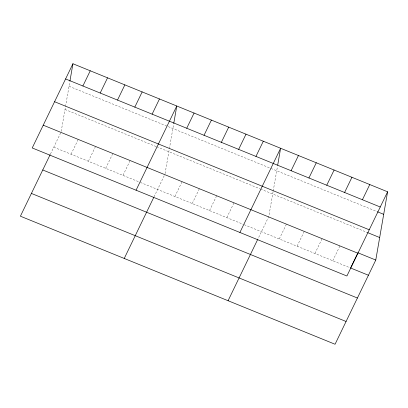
<?xml version="1.0" encoding="UTF-8"?>
<svg xmlns="http://www.w3.org/2000/svg" width="408" height="408" viewBox="0 0 408 408"><rect width="100%" height="100%" fill="white"/><g stroke="black" fill="none" stroke-linecap="round" stroke-linejoin="round"><path stroke-width="0.31" stroke-dasharray="2.04 1.53" d="M61.215 131.366L65.423 107.09M65.53 106.493L69.793 81.886M165.056 173.624L169.264 149.348M169.366 148.752L173.63 124.144M273.1 191.607L268.785 216.51L258.137 238.542M273.207 191.01L277.471 166.403M50.459 154.025L61.108 131.993M71.063 154.234L78.412 139.036M88.373 161.277L95.722 146.079M105.677 168.32L113.026 153.122M122.987 175.364L130.336 160.166M154.02 196.855L164.949 174.252M174.904 196.493L182.254 181.295M192.209 203.536L199.558 188.338M209.518 210.579L216.867 195.381M226.822 217.622L234.172 202.424M279.266 238.966L286.615 223.763M297.1 246.223L304.45 231.02M314.93 253.48L322.279 238.277M332.76 260.738L340.109 245.534M69.034 86.267L270.366 168.198M270.943 168.433L376.793 211.512M65.01 109.472L156.157 146.564M156.738 146.798L259.998 188.822M260.574 189.057L367.022 232.376M53.759 147.191L139.138 181.937M140.291 182.407L242.974 224.196M244.132 224.665L350.018 267.755"/><path stroke-width="0.61" d="M69.901 81.263L72.935 63.745L387.6 191.801L375.773 260.049L335.065 344.255L20.4 216.199L50.184 154.596M173.742 123.517L176.776 106.004L136.068 190.21M277.685 165.153L280.612 148.262L239.904 232.468M72.935 63.745L32.227 147.951L346.892 276.007L387.6 191.801M82.895 85.991L90.245 70.788M100.2 93.034L107.549 77.831M117.509 100.077L124.858 84.874M134.813 107.12L142.162 91.917M152.123 114.163L159.472 98.96M186.731 128.245L194.081 113.047M124.241 258.458L153.745 197.421M204.041 135.288L211.39 120.09M221.345 142.331L228.694 127.133M238.654 149.374L246.004 134.176M255.959 156.417L263.308 141.219M228.077 300.716L257.861 239.108M291.098 170.717L298.447 155.519M308.927 177.975L316.276 162.772M326.757 185.232L334.106 170.029M344.592 192.489L351.936 177.286M362.421 199.747L369.77 184.544M65.591 78.948L380.251 206.999M377.369 211.747L383.699 214.322M54.58 101.719L369.245 229.775M367.598 232.611L379.675 237.527M375.773 260.049L357.938 252.792L350.589 267.99L368.424 275.247M43.238 125.179L357.903 253.235M42.753 169.968L357.413 298.019M31.411 193.428L346.071 321.484"/></g></svg>
